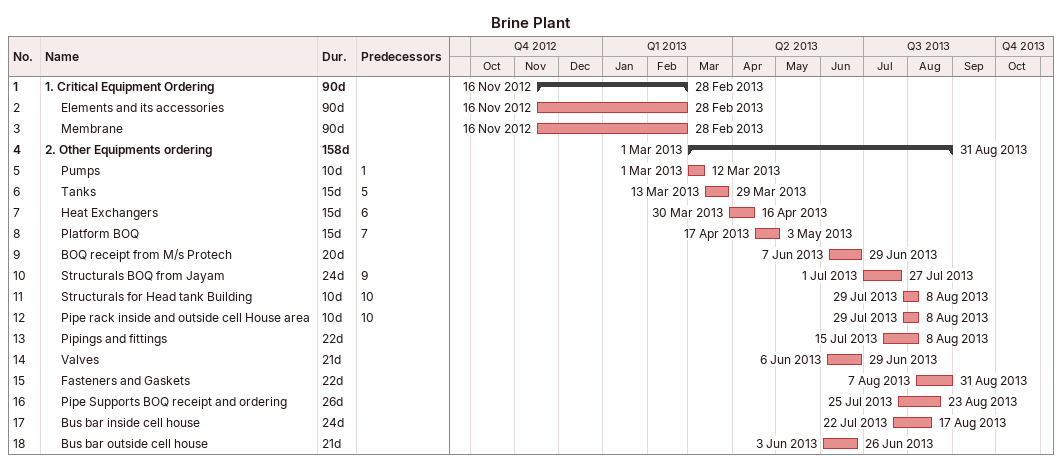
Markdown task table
Brine Plant

| ID | Level | Task | Duration | Start | Finish | Predecessors |
|---|---|---|---|---|---|---|
| 1 | 1 | **1. Critical Equipment Ordering** | 90d | 2012-11-16 | 2013-02-28 |  |
| 2 | 2 | Elements and its accessories | 90d | 2012-11-16 | 2013-02-28 |  |
| 3 | 2 | Membrane | 90d | 2012-11-16 | 2013-02-28 |  |
| 4 | 1 | **2. Other Equipments ordering** | 158d | 2013-03-01 | 2013-08-31 |  |
| 5 | 2 | Pumps | 10d | 2013-03-01 | 2013-03-12 | 1 |
| 6 | 2 | Tanks | 15d | 2013-03-13 | 2013-03-29 | 5 |
| 7 | 2 | Heat Exchangers | 15d | 2013-03-30 | 2013-04-16 | 6 |
| 8 | 2 | Platform BOQ | 15d | 2013-04-17 | 2013-05-03 | 7 |
| 9 | 2 | BOQ receipt from M/s Protech | 20d | 2013-06-07 | 2013-06-29 |  |
| 10 | 2 | Structurals BOQ from Jayam | 24d | 2013-07-01 | 2013-07-27 | 9 |
| 11 | 2 | Structurals for Head tank Building | 10d | 2013-07-29 | 2013-08-08 | 10 |
| 12 | 2 | Pipe rack inside and outside cell House area | 10d | 2013-07-29 | 2013-08-08 | 10 |
| 13 | 2 | Pipings and fittings | 22d | 2013-07-15 | 2013-08-08 |  |
| 14 | 2 | Valves | 21d | 2013-06-06 | 2013-06-29 |  |
| 15 | 2 | Fasteners and Gaskets | 22d | 2013-08-07 | 2013-08-31 |  |
| 16 | 2 | Pipe Supports BOQ receipt and ordering | 26d | 2013-07-25 | 2013-08-23 |  |
| 17 | 2 | Bus bar inside cell house | 24d | 2013-07-22 | 2013-08-17 |  |
| 18 | 2 | Bus bar outside cell house | 21d | 2013-06-03 | 2013-06-26 |  |
